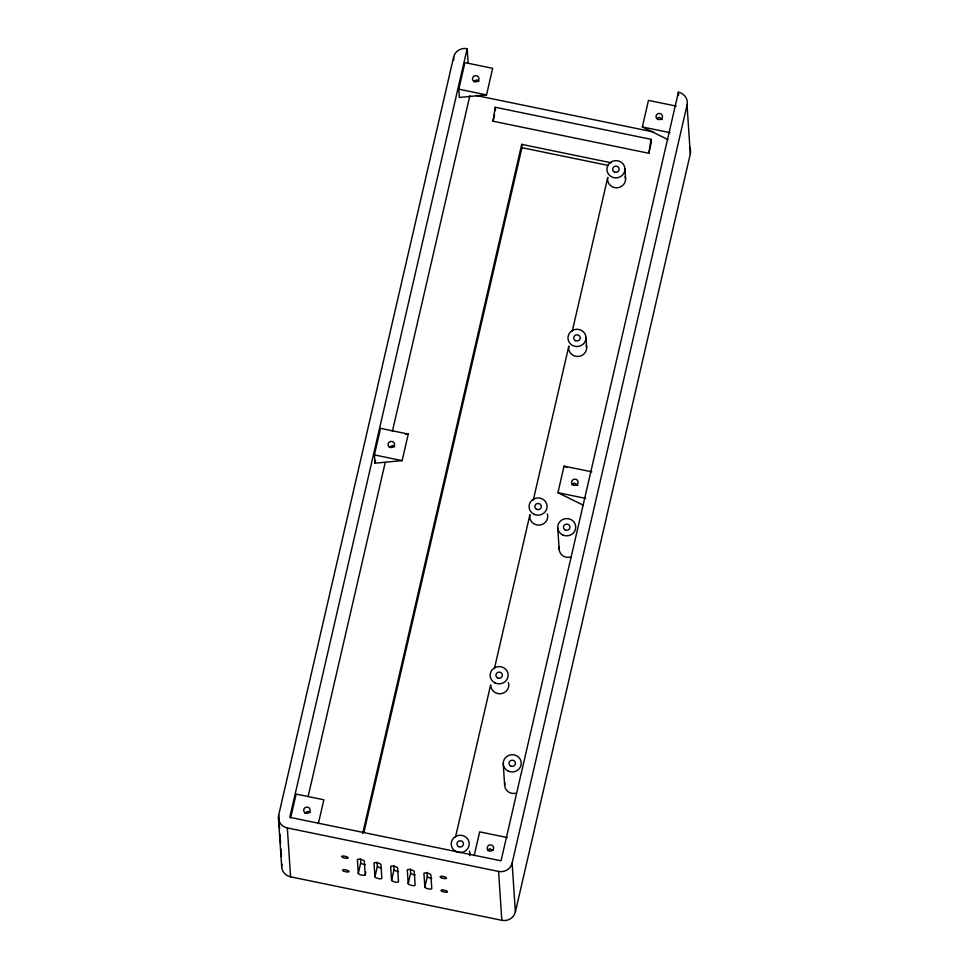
<?xml version="1.0" encoding="UTF-8"?>
<svg xmlns="http://www.w3.org/2000/svg" width="969" height="969" viewBox="0 0 969 969"><rect width="100%" height="100%" fill="white"/><g stroke="black" fill="none" stroke-linecap="round" stroke-linejoin="round"><path stroke-width="1.45" d="M493.015 121.21L495.256 107.268L651.047 139.33L651.265 142.649L648.818 153.272L493.015 121.21L494.553 114.56M648.818 153.272L651.047 139.33M279.581 828.374L278.697 815.05L453.625 57.026A11.362 10.865 -3.8 0 1 467.167 48.68L468.148 63.385M467.167 48.68L289.779 817.327L501.034 860.811L678.421 92.164A11.362 10.865 -3.8 0 1 687.057 105.064L690.303 153.95L515.375 911.974A11.362 10.865 -3.8 0 1 501.833 920.32L290.579 876.836A11.362 10.865 -3.8 0 1 281.943 863.936M290.652 817.848L296.126 794.083L323.864 799.788L318.377 823.553M374.409 454.909L380.538 428.346L408.264 434.064L402.135 460.614L374.955 463.194L374.409 454.909L402.135 460.614M458.809 89.172L464.938 62.622L492.664 68.327L486.535 94.889L459.354 97.457L458.809 89.172L486.535 94.889M374.955 463.194L375.597 460.396M308.106 796.639L385.238 462.383M392.372 431.459L469.856 95.725M362.685 833.485L521.722 144.357L611.136 162.768M363.92 832.383L521.94 147.676L521.722 144.357M365.846 872.185L365.228 874.837A3.549 0.993 13 0 1 361.837 875.164A3.549 0.993 13 0 1 358.3 873.408L360.747 862.785L360.48 858.691M374.93 876.836L374.022 863.161A3.549 0.993 13 0 1 377.425 862.846A3.549 0.993 13 0 1 380.95 864.59L381.859 878.265A3.549 0.993 13 0 1 378.467 878.58A3.549 0.993 13 0 1 374.93 876.836L377.389 866.213L377.111 862.107M391.573 880.264L390.664 866.589A3.549 0.993 13 0 1 394.056 866.262A3.549 0.993 13 0 1 397.593 868.018L398.501 881.681A3.549 0.993 13 0 1 395.098 882.008A3.549 0.993 13 0 1 391.573 880.264L394.02 869.641L393.753 865.535M408.203 883.68L407.295 870.017A3.549 0.993 13 0 1 410.699 869.69A3.549 0.993 13 0 1 414.223 871.434L415.132 885.109A3.549 0.993 13 0 1 411.74 885.436A3.549 0.993 13 0 1 408.203 883.68L410.662 873.057L410.384 868.963M424.846 887.107L423.938 873.432A3.549 0.993 13 0 1 427.329 873.117A3.549 0.993 13 0 1 430.866 874.862L431.774 888.537A3.549 0.993 13 0 1 428.371 888.852A3.549 0.993 13 0 1 424.846 887.107L427.293 876.485L427.026 872.379M455.454 837.337L490.665 684.817M494.384 668.683L529.922 514.684A9.012 8.624 -3.8 0 0 539.127 525.113A9.012 8.624 -3.8 0 0 547.315 513.849M533.301 500.028L568.839 346.03A9.012 8.624 -3.8 0 0 578.045 356.459A9.012 8.624 -3.8 0 0 586.245 345.194M572.231 331.362L607.769 177.375A9.012 8.624 -3.8 0 0 616.962 187.804A9.012 8.624 -3.8 0 0 625.162 176.54M474.168 855.627L479.655 831.862L507.381 837.567M583.52 505.346L557.926 492.688L564.055 466.125L591.793 471.83M667.92 139.609L642.338 126.951L648.467 100.388L676.192 106.093M515.375 911.974L512.129 863.1L687.057 105.064M571.904 484.803L574.12 482.974L577.912 485.384M487.504 850.54L489.72 848.711L492.955 850.31M656.594 118.339L659.38 117.322L662.324 119.647M473.671 81.626L476.712 79.858L479.049 81.117M389.272 447.363L392.312 445.595L394.649 446.854M304.872 813.1L307.912 811.319L310.25 812.591M405.405 434.33L408.264 434.064M642.338 126.951L670.063 132.656M476.106 95.471L653.385 131.954M521.94 147.676L608.423 165.481M557.926 492.688L585.664 498.393M278.697 815.05A11.362 10.865 -3.8 0 0 287.333 827.95L498.587 871.434A11.362 10.865 -3.8 0 0 512.129 863.1M564.055 466.125L566.756 467.458M678.421 92.164L678.615 95.095M624.92 168.812A9.012 8.624 -3.8 0 1 611.754 176.915A9.012 8.624 -3.8 0 1 611.064 162.005A9.012 8.624 -3.8 0 1 624.92 168.812L625.574 178.756M585.991 337.466A9.012 8.624 -3.8 0 1 572.824 345.582A9.012 8.624 -3.8 0 1 572.134 330.659A9.012 8.624 -3.8 0 1 585.991 337.466L586.657 347.411M557.708 527.645L559.149 549.193M495.256 107.268L495.474 110.575M503.226 763.766L504.655 785.314M453.625 57.026L453.819 59.981M498.587 871.434L501.833 920.32M365.228 874.837L364.32 861.162A3.549 0.993 13 0 0 360.783 859.418A3.549 0.993 13 0 0 357.391 859.745L358.3 873.408M287.333 827.95L290.579 876.836M279.968 834.309L280.562 843.187M280.949 849.123L281.446 856.523M278.43 817.872L281.676 866.758M516.38 793.09A9.012 8.624 -3.8 0 1 504.861 783.061M508.398 682.515A9.012 8.624 -3.8 0 1 501.373 693.647A9.012 8.624 -3.8 0 1 490.798 685.592M469.481 851.17A9.012 8.624 -3.8 0 1 469.686 855.627M570.862 556.969A9.012 8.624 -3.8 0 1 559.343 546.94M689.504 147.009A11.362 10.865 -3.8 0 1 690.303 153.95M365.18 864.687A3.549 0.993 13 0 1 360.747 862.785M415.083 874.959A3.549 0.993 13 0 1 410.662 873.057M398.453 871.531A3.549 0.993 13 0 1 394.02 869.641M380.914 867.958A3.549 0.993 13 0 1 377.389 866.213M431.726 878.386A3.549 0.993 13 0 1 427.293 876.485M456.06 851.545A9.012 8.624 -3.8 0 0 469.226 843.442A9.012 8.624 -3.8 0 0 455.369 836.622A9.012 8.624 -3.8 0 0 456.06 851.545M508.071 771.009A9.012 8.624 -3.8 0 0 521.237 762.906A9.012 8.624 -3.8 0 0 507.381 756.086A9.012 8.624 -3.8 0 0 508.071 771.009M494.977 682.891A9.012 8.624 -3.8 0 0 508.144 674.787A9.012 8.624 -3.8 0 0 494.287 667.968A9.012 8.624 -3.8 0 0 494.977 682.891M510.736 766.091A3.246 3.101 -3.8 0 0 515.472 763.172A3.246 3.101 -3.8 0 0 510.481 760.726A3.246 3.101 -3.8 0 0 510.736 766.091M536.572 509.319A3.246 3.101 -3.8 0 0 541.308 506.399A3.246 3.101 -3.8 0 0 536.317 503.953A3.246 3.101 -3.8 0 0 536.572 509.319M488.957 850.758A3.246 3.101 -3.8 0 0 493.693 847.839A3.246 3.101 -3.8 0 0 488.715 845.38A3.246 3.101 -3.8 0 0 488.957 850.758M562.565 534.888A9.012 8.624 -3.8 0 0 575.731 526.785A9.012 8.624 -3.8 0 0 561.875 519.965A9.012 8.624 -3.8 0 0 562.565 534.888M575.489 340.664A3.246 3.101 -3.8 0 0 580.225 337.745A3.246 3.101 -3.8 0 0 575.235 335.298A3.246 3.101 -3.8 0 0 575.489 340.664M458.725 846.64A3.246 3.101 -3.8 0 0 463.461 843.72A3.246 3.101 -3.8 0 0 458.47 841.262A3.246 3.101 -3.8 0 0 458.725 846.64M497.642 677.973A3.246 3.101 -3.8 0 0 502.378 675.054A3.246 3.101 -3.8 0 0 497.4 672.607A3.246 3.101 -3.8 0 0 497.642 677.973M305.429 812.979A3.246 3.101 -3.8 0 0 310.177 810.06A3.246 3.101 -3.8 0 0 305.187 807.613A3.246 3.101 -3.8 0 0 305.429 812.979M533.907 514.236A9.012 8.624 -3.8 0 0 547.073 506.121A9.012 8.624 -3.8 0 0 533.216 499.314A9.012 8.624 -3.8 0 0 533.907 514.236M614.407 172.01A3.246 3.101 -3.8 0 0 619.155 169.09A3.246 3.101 -3.8 0 0 614.164 166.632A3.246 3.101 -3.8 0 0 614.407 172.01M342.663 857.383A3.319 0.933 13 0 0 348.053 858.062A3.319 0.933 13 0 0 344.007 856.063A3.319 0.933 13 0 0 342.663 857.383M343.571 871.058A3.319 0.933 13 0 0 348.961 871.737A3.319 0.933 13 0 0 344.916 869.738A3.319 0.933 13 0 0 343.571 871.058M565.218 529.982A3.246 3.101 -3.8 0 0 569.966 527.063A3.246 3.101 -3.8 0 0 564.975 524.604A3.246 3.101 -3.8 0 0 565.218 529.982M389.841 447.242A3.246 3.101 -3.8 0 0 394.577 444.323A3.246 3.101 -3.8 0 0 389.586 441.876A3.246 3.101 -3.8 0 0 389.841 447.242M474.241 81.517A3.246 3.101 -3.8 0 0 478.977 78.598A3.246 3.101 -3.8 0 0 473.986 76.139A3.246 3.101 -3.8 0 0 474.241 81.517M657.769 119.284A3.246 3.101 -3.8 0 0 662.505 116.365A3.246 3.101 -3.8 0 0 657.515 113.918A3.246 3.101 -3.8 0 0 657.769 119.284M441.101 877.648A3.319 0.933 13 0 0 446.491 878.326A3.319 0.933 13 0 0 442.445 876.327A3.319 0.933 13 0 0 441.101 877.648M442.009 891.31A3.319 0.933 13 0 0 447.399 892.001A3.319 0.933 13 0 0 443.354 889.99A3.319 0.933 13 0 0 442.009 891.31M573.357 485.021A3.246 3.101 -3.8 0 0 578.105 482.102A3.246 3.101 -3.8 0 0 573.115 479.655A3.246 3.101 -3.8 0 0 573.357 485.021"/></g></svg>
